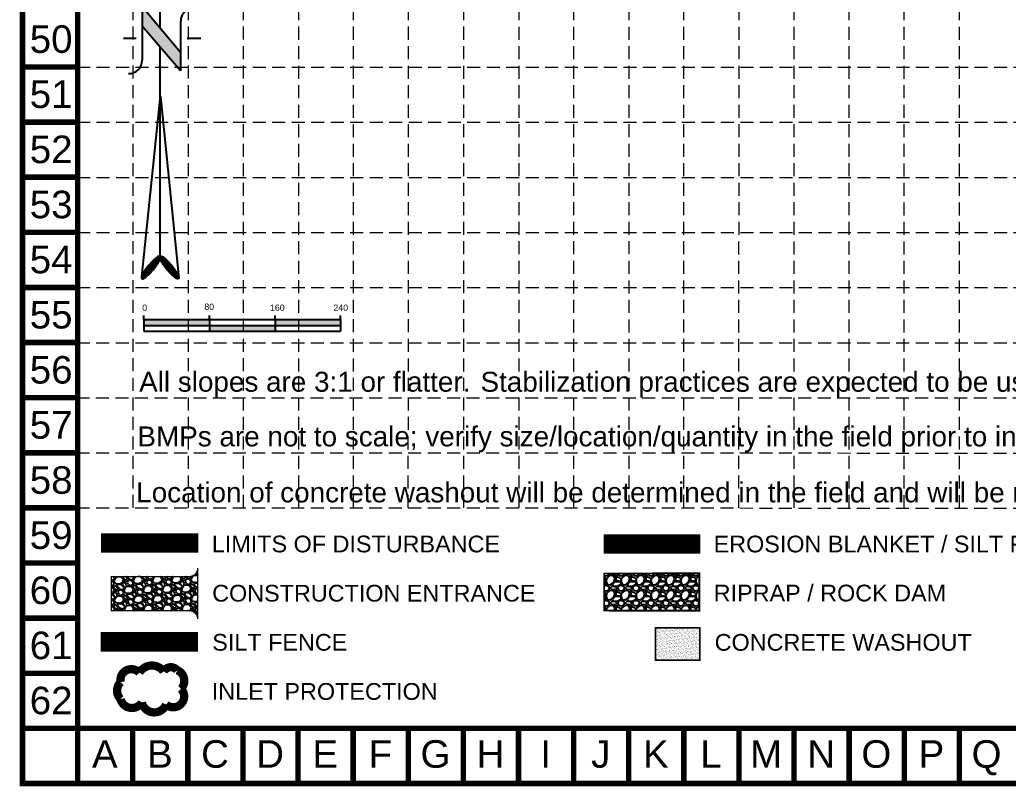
# Model space of a CAD drawing. Header units: inches. Extents: x 8056544 to 8057224, y 14638228 to 14639314.
# Drawn here: x 8056543.9 to 8056847.9, y 14638227.8 to 14638463.5 of the extents above; entities that cross this region are included whole.
import ezdxf
from ezdxf.enums import TextEntityAlignment as Align

# ---------------------------------------------------------------- set-up
doc = ezdxf.new("R2010")
doc.units = ezdxf.units.IN
doc.header["$MEASUREMENT"] = 0
doc.linetypes.add('ACAD_ISO02W100', pattern=[15, 12, -3])
doc.linetypes.add('HIDDEN', pattern=[0.375, 0.25, -0.125])
for name, color, linetype in [('BASE', 7, 'Continuous'), ('GRID', 254, 'HIDDEN'), ('LEGEND', 7, 'Continuous'), ('NARROW', 7, 'Continuous')]:
    doc.layers.add(name, color=color, linetype=linetype)
doc.styles.add("L200'", font='ARIAL.TTF', dxfattribs={"height": 0.001969})
doc.styles.get("Standard").update_dxf_attribs({"font": 'ARIAL.TTF'})

# ---------------------------------------------------------------- blocks, each defined once
blk = doc.blocks.new('washout')
at = {"layer": 'BASE'}
h = blk.add_hatch(dxfattribs=at)
h.set_pattern_fill('AR-SAND', color=30, scale=1.29438, style=0)
h.set_pattern_definition([(37.5, (1095.3101, -97.0785), (-0.0815373, 2.494042), [0, -1.9674576, 0, -2.200446, 0, -2.1033675]), (7.5, (1095.31, -97.0785), (2.290764, 3.652929), [0, -1.0613916, 0, -1.7733006, 0, -0.6795495]), (327.5, (1093.718, -97.0785), (4.030883, 0.007325), [0, -0.64719, 0, -2.329884, 0, -3.041793]), (317.5, (1093.718, -97.0785), (3.89107, 1.136046), [0, -0.323595, 0, -1.5273684, 0, -1.747413])])
h.paths.add_polyline_path([(44.31, 0), (44.31, 32.36), (0, 32.36), (0, 0)])
at = {"layer": 'BASE', "color": 30, "linetype": 'ACAD_ISO02W100', "const_width": 1.62}
blk.add_lwpolyline([(0, 0), (44.31, 0), (44.31, 32.36), (0, 32.36)], close=True, dxfattribs=at)
blk = doc.blocks.new('North Arrow')
at = {"layer": 'NARROW'}
for p, q in [((32.43, 3.06), (32.43, 4.63)), ((28.77, -2.09), (34.02, 2.32)), ((36.18, 2.33), (30.46, 2.33)), ((36.16, 2.32), (31.04, -2.09)), ((0, 0), (22.36, 2)), ((39.1, 0.01), (59.96, 2.11)), ((0, 0), (22.33, -2.02)), ((31.2, -0.05), (21.66, -0.05)), ((21.66, -0.05), (21.66, -0.05)), ((57.45, -0.05), (33.41, -0.05)), ((59.83, -2.14), (39.04, -0.01)), ((57.69, -0.03), (57.77, -0.01)), ((57.77, -0.05), (57.69, -0.03)), ((28.77, -2.09), (34.95, -2.09)), ((32.43, -4.26), (32.43, -2.8))]:
    blk.add_line(p, q, dxfattribs=at)
blk.add_lwpolyline([(22.36, -2.03), (22.59, -1.93, 0.091577), (22.87, -1.44, 0.048306), (23.03, -0.75), (23.07, -0.01), (23.01, 0.82, 0.048306), (22.87, 1.42, 0.091577), (22.59, 1.91), (22.36, 2.01), (22.14, 1.91, 0.091577), (21.86, 1.42, 0.048306), (21.72, 0.82), (21.66, -0.01), (21.72, -0.83, 0.048306), (21.86, -1.44, 0.091577), (22.14, -1.93)], format="xyb", close=True, dxfattribs=at)
for points in [[(57.46, -0.03), (57.44, 0.08, -0.066818), (57.67, 0.47, -0.03073), (58.01, 0.84), (58.52, 1.29), (59.07, 1.7, -0.03073), (59.5, 1.95, -0.066818), (59.93, 2.1), (60.04, 2.06)], [(60.04, 2.06), (60.05, 1.95, -0.066818), (59.82, 1.56, -0.03073), (59.43, 1.14), (58.97, 0.74), (58.42, 0.33, -0.03073), (57.99, 0.08, -0.036692), (57.76, -0.02)], [(57.46, -0.04), (57.44, -0.15, 0.066818), (57.67, -0.54, 0.03073), (58.01, -0.9), (58.52, -1.36), (59.07, -1.77, 0.03073), (59.5, -2.02, 0.066818), (59.93, -2.17), (60.04, -2.13)], [(60.04, -2.13), (60.05, -2.01, 0.066818), (59.82, -1.63, 0.03073), (59.43, -1.2), (58.97, -0.8), (58.42, -0.4, 0.03073), (57.99, -0.15, 0.036692), (57.76, -0.05)]]:
    blk.add_lwpolyline(points, format="xyb", dxfattribs=at)
for centre, start, end in [((30.46, 3.86), 178.8769, 270), ((34.95, -3.62), 358.8769, 90)]:
    blk.add_arc(centre, 1.53, start, end, dxfattribs=at)
for points in [[(31.05, -2.09), (36.15, 2.36), (28.75, -2.06), (34.01, 2.36)], [(23.07, -0.05), (21.72, 0.82), (23.02, 0.75), (21.85, 1.42)], [(23.02, 0.75), (21.85, 1.42), (22.87, 1.44), (22.14, 1.91)], [(22.87, 1.44), (22.14, 1.91), (22.59, 1.91), (22.36, 2)], [(58.26, 1.07), (58.73, 0.57), (58.52, 1.3), (59.05, 0.81)], [(58.52, 1.3), (59.05, 0.81), (58.7, 1.42), (59.26, 0.99)], [(59.26, 1), (58.69, 1.42), (59.45, 1.15), (59, 1.65)], [(59.45, 1.15), (59, 1.65), (59.62, 1.34), (59.28, 1.82)], [(59.62, 1.34), (59.28, 1.82), (59.81, 1.55), (59.49, 1.95)], [(59.81, 1.55), (59.49, 1.95), (59.93, 1.73), (59.69, 2.04)], [(59.93, 1.73), (59.69, 2.04), (60.05, 1.94), (59.93, 2.1)], [(60.05, 1.94), (59.93, 2.1), (60.04, 2.06)], [(23.03, -0.76), (21.67, -0.05), (23.07, -0.05), (21.72, 0.82)], [(57.44, 0.08), (57.7, -0.01), (57.5, 0.21), (57.77, -0.01)], [(57.45, -0.04), (57.69, -0.02), (57.44, 0.08), (57.7, -0.01)], [(57.5, 0.21), (57.77, -0.01), (57.6, 0.39), (57.94, 0.06)], [(57.6, 0.39), (57.94, 0.06), (57.68, 0.5), (58.07, 0.13)], [(57.68, 0.5), (58.07, 0.13), (57.84, 0.66), (58.29, 0.26)], [(57.84, 0.66), (58.29, 0.26), (58.03, 0.86), (58.52, 0.41)], [(58.03, 0.86), (58.52, 0.41), (58.26, 1.07), (58.73, 0.57)], [(22.87, -1.44), (21.72, -0.87), (23.03, -0.76), (21.67, -0.05)], [(22.58, -1.93), (21.86, -1.45), (22.87, -1.44), (21.72, -0.87)], [(57.44, -0.14), (57.69, -0.02), (57.45, -0.04), (57.69, -0.02)], [(57.46, -0.19), (57.7, -0.03), (57.44, -0.14), (57.69, -0.02)], [(57.53, -0.33), (57.76, -0.05), (57.46, -0.19), (57.7, -0.03)], [(57.63, -0.48), (57.9, -0.1), (57.53, -0.33), (57.76, -0.05)], [(57.78, -0.66), (58.09, -0.2), (57.63, -0.48), (57.9, -0.1)], [(57.97, -0.87), (58.34, -0.35), (57.78, -0.66), (58.09, -0.2)], [(58.24, -1.11), (58.61, -0.54), (57.97, -0.87), (58.34, -0.35)], [(58.61, -1.43), (58.93, -0.77), (58.24, -1.11), (58.61, -0.54)], [(58.91, -1.64), (59.2, -1), (58.61, -1.43), (58.93, -0.77)], [(59.12, -1.79), (59.57, -1.36), (58.92, -1.65), (59.2, -1.01)], [(59.54, -1.32), (59.41, -1.18), (59.21, -1.01)], [(22.36, -2.01), (22.14, -1.93), (22.58, -1.93), (21.86, -1.45)], [(59.35, -1.93), (59.81, -1.62), (59.12, -1.79), (59.57, -1.36)], [(59.58, -2.05), (59.93, -1.79), (59.35, -1.93), (59.81, -1.62)], [(59.78, -2.13), (60.05, -2.01), (59.58, -2.05), (59.93, -1.79)], [(59.92, -2.17), (60.04, -2.13), (59.78, -2.13), (60.05, -2.01)]]:
    blk.add_solid(points, dxfattribs=at)
blk = doc.blocks.new('A$C0CA6349E')
h = blk.add_hatch(color=7)
h.paths.add_polyline_path([(82.2, 7.2), (82.2, 14.4), (2.2, 14.4), (2.2, 7.2)])
h.paths.add_polyline_path([(82.2, 7.2), (82.2, 0), (162.2, 0), (162.2, 7.2)])
h.paths.add_polyline_path([(162.2, 14.4), (162.2, 7.2), (242.2, 7.2), (242.2, 14.4)])
at = {"color": 7}
for p, q in [((2.2, 14.4), (2.2, 19.2)), ((2.2, 14.4), (82.2, 14.4)), ((2.2, 14.4), (2.2, 0)), ((82.2, 14.4), (82.2, 19.2)), ((82.2, 14.4), (242.2, 14.4)), ((82.2, 14.4), (82.2, 0)), ((162.2, 14.4), (162.2, 19.2)), ((162.2, 14.4), (162.2, 0)), ((242.2, 14.4), (242.2, 19.2)), ((242.2, 14.4), (242.2, 0)), ((2.2, 7.2), (242.2, 7.2)), ((2.2, 0), (82.2, 0)), ((82.2, 0), (242.2, 0))]:
    blk.add_line(p, q, dxfattribs=at)
for s, p in [('0', (0.1, 24.9)), ('80', (75.9, 26.1)), ('160', (156, 24.9)), ('240', (233.4, 24.9))]:
    blk.add_text(s, height=7.68, dxfattribs=at).set_placement(p)

msp = doc.modelspace()

# ---------------------------------------------------------------- hatches: boundary and pattern name
at = {"layer": 'LEGEND'}
h = msp.add_hatch(dxfattribs=at)
h.set_pattern_fill('GRAVEL', color=4, scale=4.1831, angle=-43.9343, style=0)
h.set_pattern_definition([(184.078545, (8050725.0395, 14635756.43176), (-50.22055852, -3.892667597), [0.5627776, -55.7150794]), (141.0354448, (8050724.47815, 14635756.39173), (39.051182333, -31.816076552), [0.965744, -95.608624]), (88.576145, (8050723.72725, 14635756.99903), (-1.802104441, -62.160138372), [0.6809585, -67.4149764]), (223.339445, (8050721.82682, 14635757.37785), (61.059808505, 57.345697526), [0.8794466, -87.0651982]), (248.899445, (8050721.1872, 14635756.77427), (19.7663958756, 50.6607057055), [0.862367, -85.3744519]), (313.339445, (8050720.87674, 14635755.96972), (-57.345697526, 61.059808505), [0.8794466, -87.0651982]), (353.7599448, (8050721.48032, 14635755.3301), (-68.184939054, 7.6068432144), [1.1630232, -115.1392008]), (28.3210448, (8050722.63645, 14635755.20369), (84.93899959, 45.9562230263), [1.0980136, -108.703384]), (77.495345, (8050723.60304, 14635755.7246), (13.631559373, 62.3802120354), [0.882425, -87.3601695]), (131.302145, (8050723.7941, 14635756.5861), (30.23408734, -34.938459303), [1.0074244, -49.3637738]), (178.4631448, (8050723.12917, 14635757.34291), (-68.0749119836, 1.6920645403), [1.3028182, -128.9790965]), (94.879845, (8050724.78008, 14635754.47438), (-3.672611192, 38.391013133), [0.4446677, -44.0222937]), (127.534945, (8050724.74225, 14635754.91744), (33.3564665395, -43.755645394), [0.8459776, -83.7519863]), (181.065745, (8050724.2268, 14635755.5883), (-2.9023717, -3.0124037), [0.5915782, -5.3242164]), (159.264345, (8050724.36426, 14635756.15294), (20.8667587, -8.487043846), [0.3185765, -31.5389649]), (247.867145, (8050724.0663, 14635756.2657), (5.69471079, 11.93957979), [0.4505324, -22.0761522]), (347.029545, (8050723.8966, 14635755.8484), (14.84195132, -2.68229371), [0.7317455, -23.6597108]), (117.630845, (8050724.6096, 14635755.6842), (3.1224407, -8.81714093), [0.5291245, -12.6990011]), (332.455245, (8050722.31912, 14635757.9491), (38.831125952, -19.986528378), [0.7412454, -73.383478]), (26.411945, (8050722.97635, 14635757.60632), (-43.975682333, -21.526967614), [0.6218639, -61.564392]), (249.264345, (8050725.1901, 14635756.28664), (8.487043846, 20.8667587), [0.637149, -31.2203925]), (299.676245, (8050724.96454, 14635755.69076), (-21.416943215, 38.0609012325), [0.7412454, -73.383478]), (295.509745, (8050720.51965, 14635756.0814), (-9.257289472, 20.536653098), [0.7148082, -35.0256165]), (250.840845, (8050720.8275, 14635755.4363), (16.864098747, 47.648272608), [0.598928, -59.2939517]), (22.867145, (8050722.3179, 14635753.2452), (20.536663015, 9.25726764), [0.637149, -31.2203925]), (333.419745, (8050722.90495, 14635753.4928), (-50.770709845, 25.681232189), [0.7012173, -69.420321]), (25.509745, (8050720.8418, 14635754.66737), (-20.536653098, -9.257289472), [0.357404, -35.3830206]), (57.375645, (8050722.1371, 14635753.41935), (8.59708989, 14.95197742), [0.2132963, -21.116411]), (122.029545, (8050722.2521, 14635753.599), (6.13484483, -11.71951106), [0.862367, -16.3849942]), (142.074745, (8050721.79477, 14635754.3301), (33.026396072, -26.0113069616), [0.7991813, -79.1188347]), (259.755845, (8050723.6354, 14635755.5773), (2.79233359, 8.92717898), [0.603295, -14.479086]), (309.2229448, (8050723.52807, 14635754.9836), (45.406080724, -55.3651321654), [1.0532795, -104.2744933]), (17.011145, (8050724.1941, 14635754.16764), (-32.36620828, -9.477337282), [0.4306753, -42.6369764]), (46.065745, (8050724.606, 14635754.2936), (-0.110032, 5.9147736), [0.250986, -3.9321142]), (76.322145, (8050721.8216, 14635754.4785), (-8.267007244, -32.6962955), [0.581133, -57.532352]), (4.078545, (8050721.959, 14635755.04317), (50.22055852, 3.892667597), [1.125555, -55.1523018]), (316.065745, (8050723.0817, 14635755.1232), (5.9147736, 0.110032), [1.087606, -3.095494]), (281.370545, (8050723.86494, 14635754.3686), (-9.807389781, 50.11053727), [0.6614067, -65.4792133]), (210.120345, (8050723.99533, 14635753.7202), (-14.6218862, -9.147241045), [0.6090678, -29.8443617]), (163.7117448, (8050723.4685, 14635753.41454), (-86.2593713063, 25.0209826416), [0.9916666, -98.175161]), (131.4918448, (8050722.51664, 14635753.69267), (-36.2588822775, 40.7432097075), [1.0491173, -103.862504])])
edge = h.paths.add_edge_path()
edge.add_line((8056598.6, 14638279.17), (8056598.6, 14638294.86))
edge.add_arc((8056595.99, 14638294.86), 2.61, -89.9609, 0, ccw=False)
edge.add_line((8056595.99, 14638292.25), (8056572.02, 14638292.25))
edge.add_line((8056572.02, 14638292.25), (8056572.02, 14638281.78))
edge.add_line((8056572.02, 14638281.78), (8056595.98, 14638281.79))
edge.add_arc((8056595.99, 14638279.17), 2.61, 0, 90.0391, ccw=False)
at = {"layer": 'LEGEND', "linetype": 'ACAD_ISO02W100'}
h = msp.add_hatch(dxfattribs=at)
h.set_pattern_fill('GRAVEL', color=240, scale=4.597558, style=0)
h.set_pattern_definition([(228.0128, (8056396.47205, 14638049.61695), (-36.7804553, -41.37802752), [0.618537, -61.23528]), (184.9697, (8056396.05827, 14638049.1572), (55.17069997, 4.59751796), [1.06143, -105.08144]), (132.5104, (8056395.00083, 14638049.06525), (45.9755366, -50.57317709), [0.748427, -74.09439]), (267.2737, (8056393.20778, 14638047.91586), (4.59753962, 91.95115992), [0.96658, -95.69154]), (292.8337, (8056393.1618, 14638046.95037), (-22.98783518, 55.17067864), [0.94781, -93.833275]), (357.2737, (8056393.5296, 14638046.07683), (-91.95115992, 4.59753962), [0.96658, -95.69154]), (37.6942, (8056394.4951, 14638046.03086), (-59.768286836, -45.97553517), [1.278254, -126.547088]), (72.2553, (8056395.50656, 14638046.81244), (32.18295498, 101.14625709), [1.206804, -119.473616]), (121.4296, (8056395.87436, 14638047.96183), (-36.78050128, 59.76823024), [0.969855, -96.015735]), (175.2364, (8056395.36863, 14638048.7894), (50.57314156, -4.597519), [1.10724, -54.25469]), (222.3974, (8056394.26522, 14638048.88134), (-55.170728933, -50.573100805), [1.4319, -141.758228]), (138.8141, (8056397.75936, 14638047.8699), (-32.18291904, 27.5853352), [0.488725, -48.383982]), (171.4692, (8056397.39156, 14638048.1917), (59.76824518, -9.19515222), [0.929796, -92.050057]), (225, (8056396.472, 14638048.3296), (-5e-16, -4.59756), [0.65019, -5.851735]), (203.1986, (8056396.1502, 14638048.88134), (22.9877884, 9.19512195), [0.35014, -34.663817]), (291.8014, (8056395.8284, 14638048.7434), (-4.5975575, 13.792675), [0.49517, -24.263437]), (30.9638, (8056396.0123, 14638048.2837), (13.7926647, 9.1951273), [0.804246, -26.003893]), (161.5651, (8056396.7019, 14638048.6974), (9.195118, -4.5975506), [0.58155, -13.957207]), (16.3895, (8056393.1618, 14638048.74342), (45.97558939, 13.79264027), [0.814687, -80.654246]), (70.3462, (8056393.9434, 14638048.9733), (-18.39020986, -50.57314703), [0.683478, -67.664136]), (293.1986, (8056396.7019, 14638049.61695), (-9.19512195, 22.9877884), [0.700277, -34.31368]), (343.6105, (8056396.97778, 14638048.9733), (-45.97558939, 13.79264027), [0.814687, -80.654246]), (339.444, (8056393.1618, 14638045.89293), (-22.9877981, 9.19509745), [0.78563, -38.495923]), (294.7751, (8056393.8974, 14638045.61708), (-22.98775373, 50.57315294), [0.65827, -65.168742]), (66.8014, (8056396.7479, 14638045.0194), (9.19512195, 22.9877884), [0.700277, -34.31368]), (17.354, (8056397.02375, 14638045.66305), (-59.76826235, -18.39020644), [0.770693, -76.298423]), (69.444, (8056394.4951, 14638045.0194), (-9.19509745, -22.9877981), [0.392815, -38.88874]), (101.3099, (8056396.47205, 14638045.0194), (-4.597547, 18.3902352), [0.23443, -23.208606]), (165.9638, (8056396.4261, 14638045.2493), (13.7926763, -4.597549), [0.94781, -18.008405]), (186.009, (8056395.50656, 14638045.47915), (45.97557814, 4.59755479), [0.878363, -86.957857]), (303.6901, (8056396.0123, 14638047.8699), (-4.597564, 9.195114), [0.66307, -15.91366]), (353.1572, (8056396.3801, 14638047.31817), (78.15848186, -9.19515263), [1.157638, -114.605915]), (60.9454, (8056397.5295, 14638047.18025), (-18.39023184, -32.18290726), [0.473346, -46.86141]), (90, (8056397.7594, 14638047.594), (-4.59756, 4.59756), [0.275853, -4.321704]), (120.2564, (8056395.4146, 14638045.61708), (18.3902082, -32.18291679), [0.63871, -63.232605]), (48.0128, (8056395.09278, 14638046.1688), (36.7804553, 41.37802752), [1.237074, -60.61674]), (0, (8056395.9203, 14638047.0883), (4.59756, 4.59756), [1.195365, -3.402193]), (325.3048, (8056397.1157, 14638047.0883), (-45.97555289, 32.18294508), [0.72694, -71.966834]), (254.0546, (8056397.7134, 14638046.6745), (-4.5975574, -18.3902323), [0.669414, -32.801314]), (207.646, (8056397.52948, 14638046.03086), (-87.35358136, -45.97561474), [1.08992, -107.902266]), (175.4261, (8056396.564, 14638045.52513), (-59.76825563, 4.597534026), [1.153063, -114.153106])])
h.paths.add_polyline_path([(8056723.6, 14638281.81), (8056752.86, 14638281.75), (8056752.86, 14638293.25), (8056723.6, 14638293.2)])

# ---------------------------------------------------------------- linework, layer by layer
at = {"layer": 'BASE', "const_width": 1.69}
for points in [[(8057222.67, 14638228.63), (8057222.67, 14639313.37), (8056544.7, 14639313.37), (8056544.7, 14638228.63)], [(8057205.72, 14638245.58), (8057205.72, 14639296.42), (8056561.65, 14639296.42), (8056561.65, 14638245.58)]]:
    msp.add_lwpolyline(points, close=True, dxfattribs=at)
for points in [[(8056561.65, 14638448.97), (8056544.7, 14638448.97)], [(8056561.65, 14638432.02), (8056544.7, 14638432.02)], [(8056561.65, 14638415.07), (8056544.7, 14638415.07)], [(8056561.65, 14638398.12), (8056544.7, 14638398.12)], [(8056561.65, 14638381.18), (8056544.7, 14638381.18)], [(8056561.65, 14638364.23), (8056544.7, 14638364.23)], [(8056561.65, 14638347.28), (8056544.7, 14638347.28)], [(8056561.65, 14638330.33), (8056544.7, 14638330.33)], [(8056561.65, 14638313.38), (8056544.7, 14638313.38)], [(8056561.65, 14638296.43), (8056544.7, 14638296.43)], [(8056561.65, 14638279.48), (8056544.7, 14638279.48)], [(8056561.65, 14638262.53), (8056544.7, 14638262.53)], [(8056561.65, 14638245.58), (8056544.7, 14638245.58)], [(8056561.65, 14638245.58), (8056561.65, 14638228.63)], [(8056578.6, 14638245.58), (8056578.6, 14638228.63)], [(8056595.55, 14638245.58), (8056595.55, 14638228.63)], [(8056612.5, 14638245.58), (8056612.5, 14638228.63)], [(8056629.45, 14638245.58), (8056629.45, 14638228.63)], [(8056646.4, 14638245.58), (8056646.4, 14638228.63)], [(8056663.35, 14638245.58), (8056663.35, 14638228.63)], [(8056680.3, 14638245.58), (8056680.3, 14638228.63)], [(8056697.25, 14638245.58), (8056697.25, 14638228.63)], [(8056714.2, 14638245.58), (8056714.2, 14638228.63)], [(8056731.14, 14638245.58), (8056714.2, 14638245.58)], [(8056731.14, 14638245.58), (8056731.14, 14638228.63)], [(8056748.09, 14638245.58), (8056748.09, 14638228.63)], [(8056765.04, 14638245.58), (8056765.04, 14638228.63)], [(8056781.99, 14638245.58), (8056781.99, 14638228.63)], [(8056798.94, 14638245.58), (8056798.94, 14638228.63)], [(8056815.89, 14638245.58), (8056815.89, 14638228.63)], [(8056832.84, 14638245.58), (8056832.84, 14638228.63)]]:
    msp.add_lwpolyline(points, dxfattribs=at)
at = {"layer": 'GRID', "color": 252, "linetype": 'HIDDEN', "lineweight": 0, "ltscale": 16}
for p, q in [((8056578.76, 14638313.38), (8056578.67, 14639295.79)), ((8056595.78, 14638313.38), (8056595.57, 14639295.78)), ((8056612.68, 14638313.38), (8056612.52, 14639295.74)), ((8056629.72, 14638313.37), (8056629.45, 14639295.71)), ((8056646.51, 14638313.37), (8056646.44, 14639295.84)), ((8056663.36, 14638313.37), (8056663.41, 14639295.81)), ((8056680.43, 14638313.37), (8056680.34, 14639295.75)), ((8056697.44, 14638313.36), (8056697.27, 14639295.76)), ((8056714.26, 14638313.36), (8056714.26, 14639295.75)), ((8056731.25, 14638313.36), (8056731.23, 14639295.75)), ((8056748.1, 14638313.36), (8056748.13, 14639295.74)), ((8056765.05, 14638313.35), (8056765.15, 14639295.72)), ((8056781.99, 14638313.35), (8056781.99, 14639296.42)), ((8056798.94, 14638313.35), (8056798.94, 14639296.42)), ((8056815.89, 14638313.34), (8056815.89, 14639296.42)), ((8056832.84, 14638313.34), (8056832.84, 14639296.42)), ((8056561.49, 14638448.92), (8057205.56, 14638448.92)), ((8056561.49, 14638431.97), (8057205.56, 14638431.97)), ((8056561.49, 14638415.02), (8057205.56, 14638415.02)), ((8056561.49, 14638398.07), (8057205.56, 14638398.07)), ((8056561.49, 14638381.12), (8057205.56, 14638381.12)), ((8056561.4, 14638364.18), (8057205.02, 14638364.15)), ((8056561.28, 14638347.19), (8057205.02, 14638347.3)), ((8056561.34, 14638330.28), (8057205.08, 14638330.23)), ((8056561.34, 14638313.38), (8057205.06, 14638313.28))]:
    msp.add_line(p, q, dxfattribs=at)
at = {"layer": 'LEGEND', "color": 1, "linetype": 'HIDDEN', "ltscale": 30, "const_width": 5.97}
msp.add_lwpolyline([(8056568.79, 14638302.6), (8056598.77, 14638302.6)], dxfattribs=at)
at = {"layer": 'LEGEND', "color": 84, "const_width": 5.97}
msp.add_lwpolyline([(8056723.45, 14638302.3), (8056753.15, 14638302.3)], dxfattribs=at)
at = {"layer": 'LEGEND', "color": 4, "const_width": 0.418}
msp.add_lwpolyline([(8056598.6, 14638279.17), (8056598.6, 14638294.86, -0.414014), (8056595.99, 14638292.25), (8056572.02, 14638292.25), (8056572.02, 14638281.78), (8056595.98, 14638281.79, -0.414413)], format="xyb", close=True, dxfattribs=at)
at = {"layer": 'LEGEND', "color": 240, "linetype": 'Continuous', "const_width": 0.575}
msp.add_lwpolyline([(8056723.6, 14638281.81), (8056752.86, 14638281.75), (8056752.86, 14638293.25), (8056723.6, 14638293.2)], close=True, dxfattribs=at)
at = {"layer": 'LEGEND', "color": 200, "const_width": 5.97}
msp.add_lwpolyline([(8056568.74, 14638272.18), (8056598.72, 14638272.18)], dxfattribs=at)
at = {"layer": 'LEGEND', "color": 170, "ltscale": 100, "const_width": 2.54}
msp.add_lwpolyline([(8056580.64, 14638262.68, 0.520567), (8056580.64, 14638262.68, 0.765195), (8056574.89, 14638259.79, 0.417879), (8056574.85, 14638254.58, 0.6649), (8056581.42, 14638253.57, 0.744833), (8056588.84, 14638252.95, 0.975642), (8056593.46, 14638257.72, 0.520567), (8056592.31, 14638263.47, 0.520567), (8056588.09, 14638263.09, 0.540264), (8056580.64, 14638262.68)], format="xyb", close=True, dxfattribs=at)

# ---------------------------------------------------------------- block references
at = {"layer": 'BASE', "xscale": 2.677500000223517, "yscale": 2.677500000223517, "zscale": 2.677499999772408, "rotation": 270}
msp.add_blockref('North Arrow', (8056587.12, 14638544.62), dxfattribs=at)
at = {"layer": 'LEGEND', "xscale": 0.3074285127222538, "yscale": 0.3074285127222538, "zscale": 0.3074285122669276}
msp.add_blockref('washout', (8056739.36, 14638266.52), dxfattribs=at)
at = {"layer": 'NARROW', "ltscale": 500, "xscale": 0.2519899196922779, "yscale": 0.2519899196922779, "zscale": 0.2519899199785804}
msp.add_blockref('A$C0CA6349E', (8056581.5, 14638367.7), dxfattribs=at)

# ---------------------------------------------------------------- texts
at = {"layer": 'BASE'}
for s, height, p in [('50', 8.475, (8056553.51, 14638457.54)), ('51', 8.475, (8056553.51, 14638440.59)), ('52', 8.475, (8056553.51, 14638423.64)), ('53', 8.475, (8056553.51, 14638406.69)), ('54', 8.475, (8056553.51, 14638389.74)), ('55', 8.475, (8056553.51, 14638372.79)), ('56', 8.475, (8056553.51, 14638355.85)), ('57', 8.475, (8056553.51, 14638338.9)), ('58', 8.475, (8056553.51, 14638321.95)), ('59', 8.475, (8056553.51, 14638305)), ('60', 8.475, (8056553.51, 14638288.05)), ('61', 8.475, (8056553.51, 14638271.1)), ('62', 8.475, (8056553.51, 14638254.15)), ('A', 8.47, (8056570, 14638237.7)), ('B', 8.47, (8056586.95, 14638237.7)), ('C', 8.47, (8056603.9, 14638237.7)), ('D', 8.47, (8056620.85, 14638237.7)), ('E', 8.47, (8056637.8, 14638237.7)), ('F', 8.47, (8056654.75, 14638237.7)), ('G', 8.47, (8056671.7, 14638237.7)), ('H', 8.47, (8056688.64, 14638237.7)), ('I', 8.47, (8056705.59, 14638237.7)), ('J', 8.47, (8056722.54, 14638237.7)), ('K', 8.47, (8056739.49, 14638237.7)), ('L', 8.47, (8056756.44, 14638237.7)), ('M', 8.47, (8056773.39, 14638237.7)), ('N', 8.47, (8056790.34, 14638237.7)), ('O', 8.47, (8056807.29, 14638237.7)), ('P', 8.47, (8056824.24, 14638237.7)), ('Q', 8.47, (8056841.19, 14638237.7))]:
    msp.add_text(s, height=height, dxfattribs=at).set_placement(p, align=Align.MIDDLE_CENTER)
at = {"layer": 'BASE', "color": 7, "style": "L200'"}
for s, p in [('All slopes are 3:1 or flatter.', (8056580.57, 14638349.11)), ('Stabilization practices are expected to be used at all disturbed areas.', (8056685.56, 14638349.1)), ('BMPs are not to scale; verify size/location/quantity in the field prior to installation.', (8056580.04, 14638332.3)), ('Location of concrete washout will be determined in the field and will be reflected on this Site Map.', (8056579.67, 14638315.08))]:
    msp.add_text(s, height=6.1318, dxfattribs=at).set_placement(p)
at = {"layer": 'LEGEND', "style": "L200'"}
for s, height, p in [('LIMITS OF DISTURBANCE', 5.1448, (8056602.92, 14638299.71)), ('EROSION BLANKET / SILT FENCE', 5.1448, (8056757.26, 14638299.7)), ('CONSTRUCTION ENTRANCE', 5.1448, (8056603.03, 14638284.57)), ('RIPRAP / ROCK DAM', 5.1448, (8056757.28, 14638284.62)), ('SILT FENCE', 5.145, (8056603.06, 14638269.47)), ('CONCRETE WASHOUT', 5.1448, (8056757.58, 14638269.46)), ('INLET PROTECTION', 5.1448, (8056602.9, 14638254.36))]:
    msp.add_text(s, height=height, dxfattribs=at).set_placement(p)

doc.saveas('drawing.dxf')
